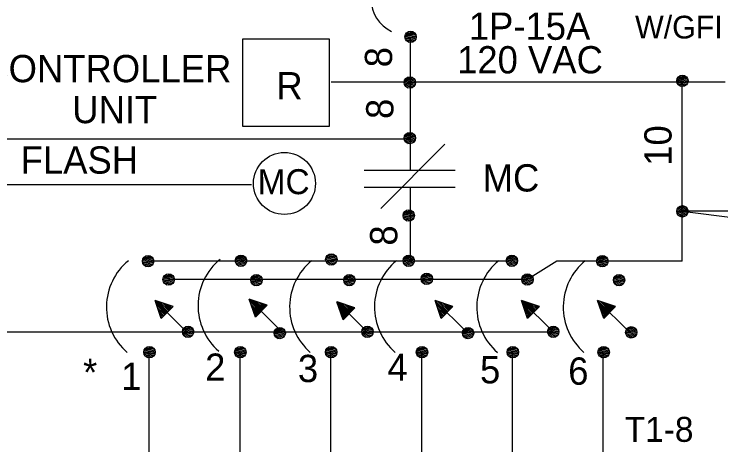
# Model space of a CAD drawing. Extents: x -1681 to 4975, y -177 to 1470.
# Drawn here: x 200 to 345.2, y 1061.4 to 1149.8 of the extents above; entities that cross this region are included whole.
import ezdxf

# ---------------------------------------------------------------- set-up
doc = ezdxf.new("R2010")
doc.units = 0
doc.layers.add('Level 1', color=7, linetype='Continuous')
doc.layers.add('Level 2', color=7, linetype='Continuous')

msp = doc.modelspace()

# ---------------------------------------------------------------- linework, layer by layer
at = {"layer": 'Level 1'}
for p, q in [((280.54, 1145.87), (281.89, 1146.21)), ((280.3, 1145.13), (282.49, 1145.68)), ((280.33, 1145.4), (282.36, 1145.9)), ((280.33, 1144.9), (282.6, 1145.45)), ((280.41, 1145.65), (282.16, 1146.07)), ((280.41, 1144.67), (282.63, 1145.21)), ((280.53, 1144.43), (282.61, 1144.93)), ((281.41, 1145.17), (281.41, 1117.86)), ((264.79, 1144.69), (246.94, 1144.69)), ((246.94, 1144.69), (246.94, 1126.84)), ((264.79, 1126.84), (264.79, 1144.69)), ((280.74, 1144.26), (282.5, 1144.63)), ((281.04, 1144.07), (282.28, 1144.32)), ((280.12, 1135.77), (282.32, 1136.32)), ((280.16, 1136.04), (282.18, 1136.53)), ((280.16, 1135.54), (282.43, 1136.09)), ((280.23, 1136.29), (281.99, 1136.71)), ((280.37, 1136.51), (281.71, 1136.85)), ((336.15, 1136.09), (338.35, 1136.64)), ((336.19, 1136.36), (338.21, 1136.85)), ((336.19, 1135.86), (338.46, 1136.41)), ((336.26, 1136.61), (338.02, 1137.03)), ((336.26, 1135.63), (338.49, 1136.16)), ((336.4, 1136.83), (337.74, 1137.17)), ((337.27, 1099.11), (337.27, 1136.13)), ((346.13, 1135.83), (265.12, 1135.83)), ((280.23, 1135.31), (282.46, 1135.84)), ((280.36, 1135.07), (282.44, 1135.57)), ((280.56, 1134.9), (282.33, 1135.27)), ((280.87, 1134.7), (282.11, 1134.96)), ((336.39, 1135.39), (338.47, 1135.89)), ((336.6, 1135.22), (338.36, 1135.58)), ((336.9, 1135.02), (338.14, 1135.28)), ((246.94, 1126.84), (264.79, 1126.84)), ((280.12, 1124.35), (282.32, 1124.9)), ((280.16, 1124.61), (282.18, 1125.11)), ((280.16, 1124.12), (282.43, 1124.67)), ((280.23, 1124.86), (281.99, 1125.28)), ((280.23, 1123.89), (282.46, 1124.42)), ((280.37, 1125.08), (281.71, 1125.42)), ((281.41, 1124.17), (153.05, 1124.17)), ((275.32, 1109.94), (288.52, 1123.15)), ((280.36, 1123.65), (282.44, 1124.14)), ((280.56, 1123.47), (282.33, 1123.84)), ((280.87, 1123.28), (282.11, 1123.54)), ((271.95, 1117.78), (290.62, 1117.78)), ((198.56, 1114.83), (248.74, 1114.83)), ((271.95, 1114.28), (290.62, 1114.28)), ((281.41, 1114.21), (281.41, 1099.66)), ((336.15, 1109.31), (338.35, 1109.86)), ((336.19, 1109.57), (338.21, 1110.07)), ((336.26, 1109.82), (338.02, 1110.25)), ((336.4, 1110.04), (337.74, 1110.38)), ((279.9, 1108.44), (282.1, 1108.99)), ((279.94, 1108.71), (281.96, 1109.2)), ((279.94, 1108.21), (282.21, 1108.76)), ((280.01, 1108.96), (281.77, 1109.38)), ((280.01, 1107.98), (282.24, 1108.51)), ((280.15, 1109.18), (281.49, 1109.52)), ((336.19, 1109.08), (338.46, 1109.63)), ((336.26, 1108.85), (338.49, 1109.38)), ((336.39, 1108.61), (338.47, 1109.1)), ((336.6, 1108.43), (338.36, 1108.8)), ((336.9, 1108.24), (338.14, 1108.5)), ((337.27, 1109.34), (374.82, 1104.69)), ((459.79, 1109.34), (337.27, 1109.34)), ((280.14, 1107.74), (282.22, 1108.24)), ((280.34, 1107.57), (282.11, 1107.94)), ((280.65, 1107.37), (281.89, 1107.63)), ((226.36, 1099.34), (228.38, 1099.83)), ((226.43, 1099.59), (228.19, 1100.01)), ((226.57, 1099.81), (227.91, 1100.15)), ((245.42, 1099.16), (247.62, 1099.71)), ((245.46, 1099.42), (247.48, 1099.92)), ((245.53, 1099.67), (247.29, 1100.1)), ((245.67, 1099.89), (247.01, 1100.23)), ((263.99, 1099.42), (266.19, 1099.97)), ((264.03, 1099.69), (266.05, 1100.19)), ((264.03, 1099.19), (266.3, 1099.74)), ((264.1, 1099.94), (265.86, 1100.36)), ((264.24, 1100.16), (265.58, 1100.5)), ((279.9, 1099.16), (282.1, 1099.71)), ((279.94, 1099.42), (281.96, 1099.92)), ((280.01, 1099.67), (281.77, 1100.1)), ((280.15, 1099.89), (281.49, 1100.23)), ((301.12, 1099.16), (303.32, 1099.71)), ((301.16, 1099.42), (303.18, 1099.92)), ((301.23, 1099.67), (302.99, 1100.1)), ((301.37, 1099.89), (302.71, 1100.23)), ((319.73, 1099.34), (321.75, 1099.83)), ((319.8, 1099.59), (321.56, 1100.01)), ((319.94, 1099.81), (321.28, 1100.15)), ((226.32, 1099.07), (228.52, 1099.62)), ((226.36, 1098.84), (228.63, 1099.39)), ((226.43, 1098.61), (228.66, 1099.14)), ((226.56, 1098.37), (228.64, 1098.87)), ((226.77, 1098.2), (228.53, 1098.56)), ((227.07, 1098), (228.31, 1098.26)), ((302.3, 1099.11), (227.44, 1099.11)), ((245.46, 1098.93), (247.73, 1099.48)), ((245.53, 1098.7), (247.76, 1099.23)), ((245.66, 1098.46), (247.74, 1098.95)), ((245.86, 1098.28), (247.63, 1098.65)), ((246.17, 1098.09), (247.41, 1098.35)), ((264.1, 1098.96), (266.32, 1099.5)), ((264.23, 1098.72), (266.31, 1099.22)), ((264.43, 1098.55), (266.2, 1098.92)), ((264.73, 1098.36), (265.97, 1098.61)), ((279.94, 1098.93), (282.21, 1099.48)), ((280.01, 1098.7), (282.24, 1099.23)), ((280.14, 1098.46), (282.22, 1098.95)), ((280.34, 1098.28), (282.11, 1098.65)), ((280.65, 1098.09), (281.89, 1098.35)), ((301.16, 1098.93), (303.43, 1099.48)), ((301.23, 1098.7), (303.46, 1099.23)), ((301.36, 1098.46), (303.44, 1098.95)), ((301.56, 1098.28), (303.33, 1098.65)), ((301.87, 1098.09), (303.11, 1098.35)), ((311.55, 1099.11), (305.48, 1095.34)), ((337.27, 1099.11), (311.55, 1099.11)), ((319.69, 1099.07), (321.89, 1099.62)), ((319.73, 1098.84), (322, 1099.39)), ((319.8, 1098.61), (322.03, 1099.14)), ((319.93, 1098.37), (322.01, 1098.87)), ((320.13, 1098.2), (321.9, 1098.56)), ((320.43, 1098), (321.68, 1098.26)), ((230.57, 1095.3), (232.77, 1095.86)), ((230.6, 1095.57), (232.63, 1096.07)), ((230.6, 1095.07), (232.88, 1095.63)), ((230.68, 1095.82), (232.43, 1096.24)), ((230.68, 1094.84), (232.9, 1095.38)), ((230.82, 1096.04), (232.16, 1096.38)), ((305.48, 1095.34), (231.68, 1095.34)), ((248.6, 1095.18), (250.8, 1095.73)), ((248.64, 1095.45), (250.66, 1095.94)), ((248.64, 1094.95), (250.91, 1095.5)), ((248.71, 1095.69), (250.47, 1096.12)), ((248.85, 1095.91), (250.2, 1096.25)), ((267.7, 1095.18), (269.9, 1095.73)), ((267.74, 1095.45), (269.76, 1095.94)), ((267.74, 1094.95), (270.01, 1095.5)), ((267.81, 1095.69), (269.57, 1096.12)), ((267.95, 1095.91), (269.29, 1096.25)), ((283.62, 1095.44), (285.81, 1096)), ((283.65, 1095.71), (285.68, 1096.21)), ((283.65, 1095.21), (285.92, 1095.77)), ((283.73, 1095.96), (285.48, 1096.38)), ((283.73, 1094.98), (285.95, 1095.52)), ((283.86, 1096.18), (285.21, 1096.52)), ((304.31, 1095.31), (306.5, 1095.87)), ((304.34, 1095.58), (306.37, 1096.08)), ((304.34, 1095.08), (306.61, 1095.64)), ((304.42, 1095.83), (306.17, 1096.25)), ((304.42, 1094.85), (306.64, 1095.39)), ((304.55, 1096.05), (305.9, 1096.39)), ((323.14, 1095.18), (325.34, 1095.73)), ((323.17, 1095.45), (325.2, 1095.94)), ((323.17, 1094.95), (325.45, 1095.5)), ((323.25, 1095.69), (325, 1096.12)), ((323.39, 1095.91), (324.73, 1096.25)), ((230.81, 1094.61), (232.88, 1095.1)), ((231.01, 1094.43), (232.77, 1094.8)), ((231.31, 1094.24), (232.55, 1094.5)), ((248.71, 1094.72), (250.94, 1095.25)), ((248.84, 1094.48), (250.92, 1094.98)), ((249.05, 1094.31), (250.81, 1094.67)), ((249.35, 1094.11), (250.59, 1094.37)), ((267.81, 1094.72), (270.04, 1095.25)), ((267.94, 1094.48), (270.02, 1094.98)), ((268.14, 1094.31), (269.91, 1094.67)), ((268.45, 1094.11), (269.69, 1094.37)), ((283.86, 1094.75), (285.93, 1095.24)), ((284.06, 1094.57), (285.82, 1094.94)), ((284.36, 1094.38), (285.6, 1094.63)), ((304.54, 1094.61), (306.62, 1095.11)), ((304.75, 1094.44), (306.51, 1094.81)), ((305.05, 1094.25), (306.29, 1094.5)), ((323.25, 1094.72), (325.47, 1095.25)), ((323.38, 1094.48), (325.45, 1094.98)), ((323.58, 1094.31), (325.34, 1094.67)), ((323.88, 1094.11), (325.12, 1094.37)), ((228.93, 1091.04), (231.41, 1088.55)), ((230.2, 1087.34), (228.93, 1091.04)), ((235.53, 1084.44), (228.93, 1091.04)), ((232.63, 1089.77), (228.94, 1091.03)), ((248.29, 1091.31), (250.77, 1088.82)), ((254.89, 1084.71), (248.29, 1091.31)), ((249.56, 1087.6), (248.29, 1091.3)), ((251.99, 1090.03), (248.3, 1091.3)), ((250.94, 1088.98), (248.8, 1091.12)), ((251.1, 1089.15), (249.3, 1090.95)), ((286.48, 1091.04), (288.97, 1088.55)), ((293.08, 1084.44), (286.48, 1091.04)), ((287.75, 1087.34), (286.49, 1091.04)), ((290.18, 1089.77), (286.49, 1091.03)), ((304.25, 1091.04), (306.74, 1088.55)), ((310.81, 1084.49), (304.25, 1091.04)), ((305.52, 1087.34), (304.26, 1091.04)), ((307.96, 1089.77), (304.27, 1091.03)), ((319.9, 1091.04), (322.39, 1088.55)), ((326.5, 1084.44), (319.9, 1091.04)), ((321.17, 1087.34), (319.91, 1091.04)), ((323.6, 1089.77), (319.91, 1091.03)), ((231.25, 1088.39), (229.11, 1090.52)), ((231.08, 1088.22), (229.27, 1090.03)), ((231.58, 1088.72), (229.44, 1090.85)), ((230.92, 1088.06), (229.45, 1089.52)), ((231.74, 1088.88), (229.94, 1090.69)), ((232.63, 1089.77), (230.2, 1087.34)), ((231.9, 1089.05), (230.45, 1090.51)), ((232.07, 1089.22), (230.95, 1090.34)), ((231.44, 1090.17), (232.24, 1089.38)), ((232.4, 1089.54), (231.94, 1090)), ((250.61, 1088.65), (248.47, 1090.79)), ((250.44, 1088.49), (248.64, 1090.29)), ((250.28, 1088.32), (248.81, 1089.79)), ((251.99, 1090.03), (249.56, 1087.6)), ((251.27, 1089.31), (249.81, 1090.77)), ((251.43, 1089.48), (250.31, 1090.6)), ((250.8, 1090.44), (251.6, 1089.64)), ((251.77, 1089.81), (251.3, 1090.27)), ((266.32, 1090.78), (268.81, 1088.29)), ((272.93, 1084.18), (266.32, 1090.78)), ((267.59, 1087.07), (266.33, 1090.77)), ((270.03, 1089.5), (266.34, 1090.77)), ((268.64, 1088.12), (266.51, 1090.26)), ((268.48, 1087.96), (266.67, 1089.76)), ((268.98, 1088.45), (266.84, 1090.59)), ((269.14, 1088.62), (267.33, 1090.42)), ((270.03, 1089.5), (267.59, 1087.07)), ((269.3, 1088.78), (267.85, 1090.24)), ((269.47, 1088.95), (268.35, 1090.07)), ((268.84, 1089.91), (269.64, 1089.11)), ((269.8, 1089.27), (269.34, 1089.74)), ((288.8, 1088.39), (286.67, 1090.52)), ((288.64, 1088.22), (286.83, 1090.03)), ((289.13, 1088.72), (287, 1090.85)), ((288.47, 1088.06), (287.01, 1089.52)), ((289.3, 1088.88), (287.49, 1090.69)), ((290.18, 1089.77), (287.75, 1087.34)), ((289.46, 1089.05), (288, 1090.51)), ((289.63, 1089.22), (288.51, 1090.34)), ((289, 1090.17), (289.79, 1089.38)), ((289.96, 1089.54), (289.5, 1090)), ((306.57, 1088.39), (304.44, 1090.52)), ((306.41, 1088.22), (304.6, 1090.03)), ((306.91, 1088.72), (304.77, 1090.85)), ((306.24, 1088.06), (304.78, 1089.52)), ((307.07, 1088.88), (305.26, 1090.69)), ((307.96, 1089.77), (305.52, 1087.34)), ((307.23, 1089.05), (305.78, 1090.51)), ((307.4, 1089.22), (306.28, 1090.34)), ((306.77, 1090.17), (307.57, 1089.38)), ((307.73, 1089.54), (307.27, 1090)), ((322.22, 1088.39), (320.09, 1090.52)), ((322.06, 1088.22), (320.25, 1090.03)), ((322.55, 1088.72), (320.42, 1090.85)), ((321.89, 1088.06), (320.43, 1089.52)), ((322.72, 1088.88), (320.91, 1090.69)), ((323.6, 1089.77), (321.17, 1087.34)), ((322.88, 1089.05), (321.42, 1090.51)), ((323.05, 1089.22), (321.93, 1090.34)), ((322.42, 1090.17), (323.21, 1089.38)), ((323.38, 1089.54), (322.92, 1090)), ((230.75, 1087.89), (229.62, 1089.03)), ((230.59, 1087.73), (229.79, 1088.53)), ((250.11, 1088.16), (248.98, 1089.29)), ((249.95, 1087.99), (249.15, 1088.79)), ((249.78, 1087.83), (249.32, 1088.29)), ((268.31, 1087.79), (266.85, 1089.26)), ((268.15, 1087.63), (267.01, 1088.76)), ((267.99, 1087.46), (267.19, 1088.26)), ((288.31, 1087.89), (287.17, 1089.03)), ((288.14, 1087.73), (287.34, 1088.53)), ((306.08, 1087.89), (304.94, 1089.03)), ((305.91, 1087.73), (305.12, 1088.53)), ((321.73, 1087.89), (320.59, 1089.03)), ((321.56, 1087.73), (320.76, 1088.53)), ((230.42, 1087.56), (229.96, 1088.02)), ((267.82, 1087.3), (267.36, 1087.76)), ((287.98, 1087.56), (287.52, 1088.02)), ((305.75, 1087.56), (305.29, 1088.02)), ((321.4, 1087.56), (320.94, 1088.02)), ((234.58, 1084.84), (236.61, 1085.33)), ((234.66, 1085.08), (236.41, 1085.51)), ((234.79, 1085.3), (236.14, 1085.64)), ((253.49, 1084.82), (255.25, 1085.24)), ((253.63, 1085.04), (254.97, 1085.38)), ((271.45, 1084.84), (273.48, 1085.33)), ((271.53, 1085.08), (273.28, 1085.51)), ((271.66, 1085.3), (273.01, 1085.64)), ((292.21, 1084.82), (293.97, 1085.24)), ((292.35, 1085.04), (293.69, 1085.38)), ((309.65, 1084.84), (311.67, 1085.33)), ((309.72, 1085.08), (311.48, 1085.51)), ((309.86, 1085.3), (311.2, 1085.64)), ((325.68, 1084.72), (327.71, 1085.22)), ((325.76, 1084.97), (327.51, 1085.39)), ((325.9, 1085.19), (327.24, 1085.53)), ((310.81, 1084.49), (154.16, 1084.49)), ((234.55, 1084.57), (236.74, 1085.12)), ((234.58, 1084.34), (236.85, 1084.89)), ((234.66, 1084.11), (236.88, 1084.64)), ((234.79, 1083.87), (236.86, 1084.37)), ((234.99, 1083.7), (236.75, 1084.06)), ((235.29, 1083.5), (236.53, 1083.76)), ((253.38, 1084.3), (255.58, 1084.86)), ((253.42, 1084.57), (255.44, 1085.07)), ((253.42, 1084.07), (255.69, 1084.63)), ((253.49, 1083.84), (255.71, 1084.38)), ((253.62, 1083.6), (255.7, 1084.1)), ((253.82, 1083.43), (255.59, 1083.8)), ((271.42, 1084.57), (273.61, 1085.12)), ((271.45, 1084.34), (273.72, 1084.89)), ((271.53, 1084.11), (273.75, 1084.64)), ((271.65, 1083.87), (273.73, 1084.37)), ((271.86, 1083.7), (273.62, 1084.06)), ((272.16, 1083.5), (273.4, 1083.76)), ((292.1, 1084.3), (294.3, 1084.86)), ((292.14, 1084.57), (294.16, 1085.07)), ((292.14, 1084.07), (294.41, 1084.63)), ((292.21, 1083.84), (294.44, 1084.38)), ((292.34, 1083.6), (294.42, 1084.1)), ((292.55, 1083.43), (294.31, 1083.8)), ((309.61, 1084.57), (311.81, 1085.12)), ((309.65, 1084.34), (311.92, 1084.89)), ((309.72, 1084.11), (311.95, 1084.64)), ((309.85, 1083.87), (311.93, 1084.37)), ((310.05, 1083.7), (311.82, 1084.06)), ((310.36, 1083.5), (311.6, 1083.76)), ((325.65, 1084.45), (327.85, 1085.01)), ((325.68, 1084.22), (327.96, 1084.78)), ((325.76, 1083.99), (327.98, 1084.53)), ((325.89, 1083.76), (327.97, 1084.25)), ((326.09, 1083.58), (327.85, 1083.95)), ((254.12, 1083.24), (255.36, 1083.49)), ((292.85, 1083.24), (294.09, 1083.49)), ((326.39, 1083.39), (327.63, 1083.65)), ((226.62, 1080.37), (228.82, 1080.92)), ((226.66, 1080.64), (228.68, 1081.13)), ((226.73, 1080.89), (228.49, 1081.31)), ((226.87, 1081.11), (228.21, 1081.45)), ((245.29, 1080.37), (247.49, 1080.92)), ((245.33, 1080.64), (247.35, 1081.13)), ((245.4, 1080.89), (247.16, 1081.31)), ((245.54, 1081.11), (246.88, 1081.45)), ((263.96, 1080.37), (266.16, 1080.92)), ((264, 1080.64), (266.02, 1081.13)), ((264.07, 1080.89), (265.83, 1081.31)), ((264.21, 1081.11), (265.55, 1081.45)), ((282.63, 1080.37), (284.83, 1080.92)), ((282.67, 1080.64), (284.69, 1081.13)), ((282.74, 1080.89), (284.5, 1081.31)), ((282.88, 1081.11), (284.22, 1081.45)), ((301.3, 1080.37), (303.5, 1080.92)), ((301.34, 1080.64), (303.36, 1081.13)), ((301.41, 1080.89), (303.17, 1081.31)), ((301.55, 1081.11), (302.89, 1081.45)), ((319.97, 1080.37), (322.17, 1080.92)), ((320.01, 1080.64), (322.03, 1081.13)), ((320.08, 1080.89), (321.84, 1081.31)), ((320.22, 1081.11), (321.56, 1081.45)), ((226.66, 1080.14), (228.93, 1080.69)), ((226.73, 1079.91), (228.95, 1080.44)), ((226.86, 1079.67), (228.94, 1080.17)), ((227.06, 1079.5), (228.83, 1079.86)), ((227.36, 1079.3), (228.61, 1079.56)), ((227.73, 1033.68), (227.73, 1080.41)), ((245.33, 1080.14), (247.6, 1080.69)), ((245.4, 1079.91), (247.63, 1080.44)), ((245.53, 1079.67), (247.61, 1080.17)), ((245.73, 1079.5), (247.5, 1079.86)), ((246.03, 1079.3), (247.28, 1079.56)), ((246.4, 1033.68), (246.4, 1080.41)), ((264, 1080.14), (266.27, 1080.69)), ((264.07, 1079.91), (266.3, 1080.44)), ((264.2, 1079.67), (266.28, 1080.17)), ((264.4, 1079.5), (266.17, 1079.86)), ((264.7, 1079.3), (265.95, 1079.56)), ((265.07, 1033.68), (265.07, 1080.41)), ((282.67, 1080.14), (284.94, 1080.69)), ((282.74, 1079.91), (284.97, 1080.44)), ((282.87, 1079.67), (284.95, 1080.17)), ((283.07, 1079.5), (284.84, 1079.86)), ((283.37, 1079.3), (284.62, 1079.56)), ((283.74, 1033.68), (283.74, 1080.41)), ((301.34, 1080.14), (303.61, 1080.69)), ((301.41, 1079.91), (303.64, 1080.44)), ((301.54, 1079.67), (303.62, 1080.17)), ((301.74, 1079.5), (303.51, 1079.86)), ((302.04, 1079.3), (303.29, 1079.56)), ((302.41, 1033.68), (302.41, 1080.41)), ((320.01, 1080.14), (322.28, 1080.69)), ((320.08, 1079.91), (322.31, 1080.44)), ((320.21, 1079.67), (322.29, 1080.17)), ((320.41, 1079.5), (322.18, 1079.86)), ((320.71, 1079.3), (321.96, 1079.56)), ((321.08, 1059.4), (321.08, 1080.41))]:
    msp.add_line(p, q, dxfattribs=at)
for centre, radius in [((281.47, 1145.16), 1.17), ((281.3, 1135.8), 1.17), ((337.33, 1136.12), 1.17), ((281.3, 1124.37), 1.17), ((255.53, 1115.05), 6.37), ((337.33, 1109.33), 1.17), ((281.08, 1108.47), 1.17), ((227.5, 1099.1), 1.17), ((246.6, 1099.18), 1.17), ((265.17, 1099.45), 1.17), ((281.08, 1099.18), 1.17), ((302.3, 1099.18), 1.17), ((320.87, 1099.1), 1.17), ((231.74, 1095.33), 1.17), ((249.78, 1095.21), 1.17), ((268.88, 1095.21), 1.17), ((284.79, 1095.47), 1.17), ((305.48, 1095.34), 1.17), ((324.31, 1095.21), 1.17), ((235.72, 1084.6), 1.17), ((254.56, 1084.33), 1.17), ((272.59, 1084.6), 1.17), ((293.28, 1084.33), 1.17), ((310.79, 1084.6), 1.17), ((326.83, 1084.48), 1.17), ((227.8, 1080.4), 1.17), ((246.47, 1080.4), 1.17), ((265.14, 1080.4), 1.17), ((283.81, 1080.4), 1.17), ((302.48, 1080.4), 1.17), ((321.15, 1080.4), 1.17)]:
    msp.add_circle(centre, radius, dxfattribs=at)
for centre, radius, start, end in [((280.62, 1152.91), 7.3, 114.7011, 245.2989), ((231.24, 1089.67), 12.3, 129.2421, 229.1439), ((250.07, 1089.93), 12.3, 129.2421, 229.1439), ((268.9, 1089.67), 12.3, 129.2421, 229.1439), ((286.34, 1089.67), 12.3, 129.2421, 229.1439), ((307.36, 1089.67), 12.3, 129.2421, 229.1439), ((325.14, 1089.67), 12.3, 129.2421, 229.1439)]:
    msp.add_arc(centre, radius, start, end, dxfattribs=at)

# ---------------------------------------------------------------- texts
at = {"layer": 'Level 2'}
for s, height, p in [('1P-15A', 5.601, (293.43, 1144.55)), ('W/GFI', 4.668, (327.6, 1144.82)), ('120 VAC', 5.601, (291.02, 1137.65)), ('CONTROLLER', 5.601, (193.43, 1135.84)), ('R', 5.6, (253.87, 1132.32)), ('UNIT', 5.601, (211.92, 1127.43)), ('FLASH', 5.601, (201.32, 1117.07)), ('MC', 5.601, (296.27, 1113.4)), ('MC', 5.134, (250.03, 1112.85)), ('2', 5.6, (239.23, 1074.53)), ('3', 5.6, (258.3, 1074.26)), ('4', 5.6, (276.71, 1074.53)), ('5', 5.6, (295.73, 1074)), ('6', 5.6, (313.86, 1073.73)), ('*', 5.6, (214.15, 1073.47)), ('1', 5.6, (222, 1072.67)), ('T1-8', 5.134, (325.49, 1061.99))]:
    msp.add_text(s, height=height, dxfattribs=at).set_placement(p)
for s, height, p in [('8', 5.6, (277.66, 1138.9)), ('8', 5.6, (277.93, 1128.29)), ('10', 5.601, (335.11, 1118.67)), ('8', 5.6, (278.73, 1102.29))]:
    msp.add_text(s, height=height, rotation=90, dxfattribs=at).set_placement(p)

doc.saveas('drawing.dxf')
